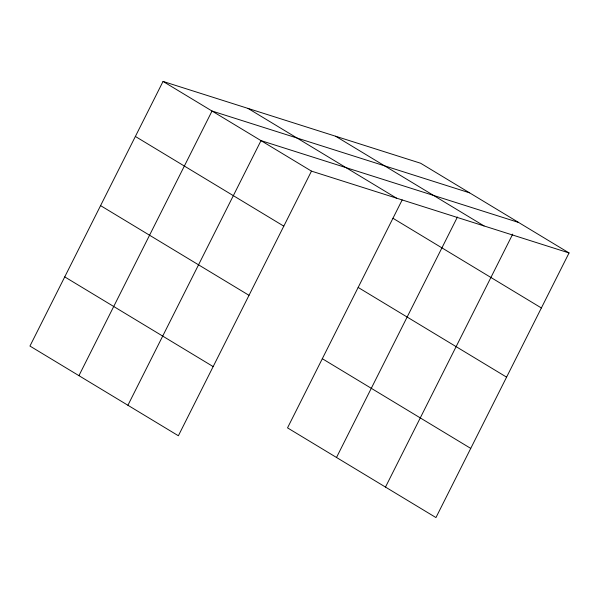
<?xml version="1.0" encoding="UTF-8"?>
<svg xmlns="http://www.w3.org/2000/svg" width="599" height="599" viewBox="0 0 599 599"><rect width="100%" height="100%" fill="white"/><g stroke="black" fill="none" stroke-linecap="round" stroke-linejoin="round"><path stroke-width="0.9" d="M569.05 252.943L420.625 163.242L163.048 81.427L29.95 346.057L178.375 435.758L311.473 171.127L569.05 252.943L435.952 517.573L287.527 427.873L402.176 199.924M78.933 375.663L212.024 111.025L469.601 192.841M127.909 405.261L261.007 140.63L518.584 222.446M336.511 457.471L457.441 217.018M385.486 487.077L512.714 234.119M335.62 136.243L484.052 225.943M248.046 108.426L396.471 198.127M392.951 218.268L541.376 307.968M163.048 81.427L311.473 171.127M135.374 136.452L283.799 226.152M358.157 287.438L506.582 377.138M100.58 205.622L249.004 295.322M322.314 358.704L470.739 448.404M64.737 276.888L213.162 366.588"/></g></svg>
